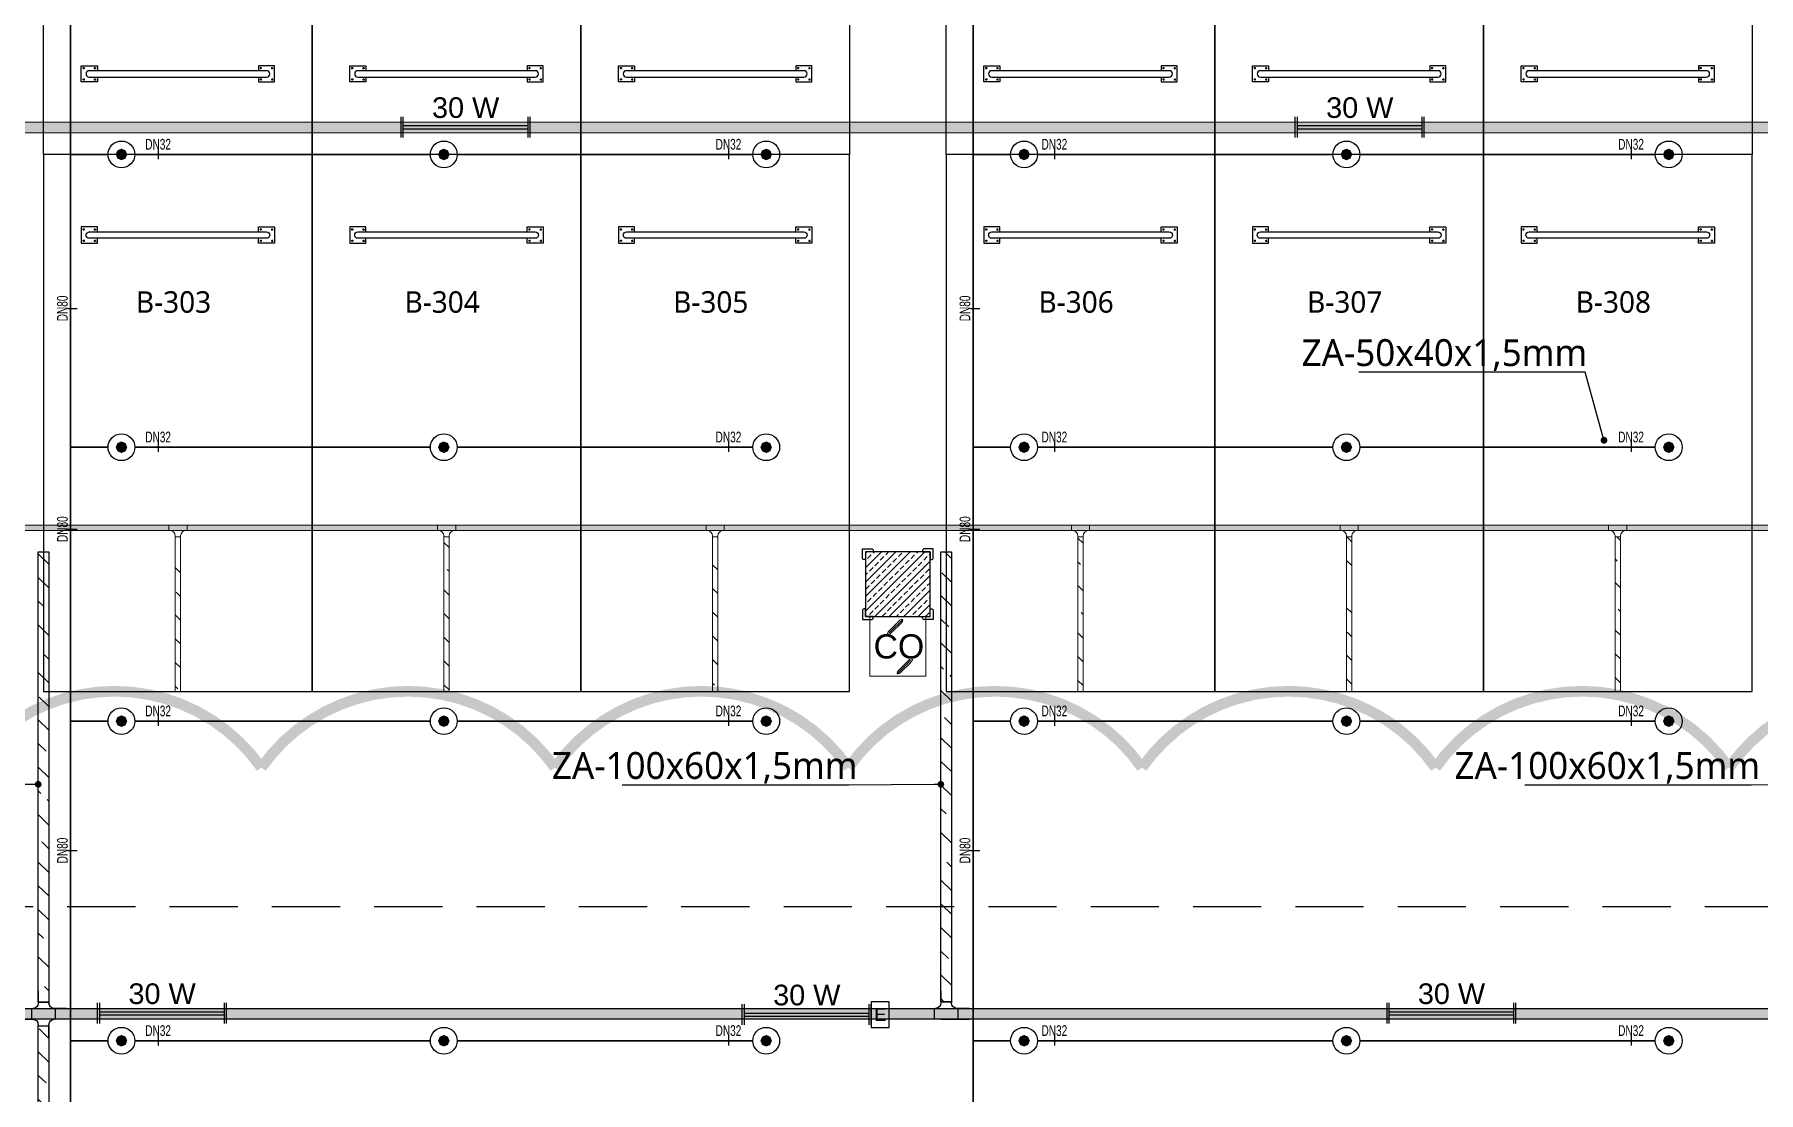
# Model space of a CAD drawing. Header units: millimetres. Extents: x -379292 to 1221486, y 92049 to 447512.
# Drawn here: x -200590 to -184545, y 203887 to 213736 of the extents above; entities that cross this region are included whole.
import ezdxf
from ezdxf import colors
from ezdxf.entities.mleader import LeaderData, LeaderLine
from ezdxf.enums import TextEntityAlignment as Align
from ezdxf.math import Vec2, Vec3

# ---------------------------------------------------------------- set-up
doc = ezdxf.new("R2010")
doc.units = ezdxf.units.MM
doc.linetypes.add('HIDDEN', pattern=[9.525, 6.35, -3.175])
for name, color, linetype in [('-M-YNGN-BORUID', 7, 'Continuous'), ('-M-YNGN-BORUUZUN', 7, 'Continuous'), ('-M-YNGN-BORUYUK', 7, 'Continuous'), ('-M-YNGN-SPR-YUK', 7, 'Continuous'), ('-M-YNGN-ZON3-CAP-', 7, 'Continuous'), ('-M-YNGN-ZON3-SPR-', 7, 'Continuous'), ('05_HATCH CONCRETE', 141, 'Continuous'), ('05_SYMBOL', 2, 'Continuous'), ('08_LAMP', 4, 'Continuous'), ('202-A-Y-MahalAd', 141, 'Continuous'), ('E_CT_ZA', 6, 'Continuous'), ('EYazı', 7, 'Continuous')]:
    doc.layers.add(name, color=color, linetype=linetype)
doc.layers.add('-M-YNGN-SPR-CAPCIZGI', color=188, linetype='Continuous', plot=False)
for name, color, linetype, lineweight in [('-M-YNGN-ZON3', 6, 'SP', 30), ('08_DEDECTOR', 3, 'Continuous', 9), ('E_CT_AYDINLATMA', 3, 'Continuous', 9), ('E_CT_KIRMIZI', 1, 'Continuous', 9)]:
    doc.layers.add(name, color=color, linetype=linetype, lineweight=lineweight)
doc.styles.add('CIZGI', font='tahoma.ttf', dxfattribs={"width": 0.8, "oblique": 20})
doc.styles.add('HCAD', font='HCAD.SHX', dxfattribs={"width": 0.8, "height": 0.2})
doc.styles.add('PIPESIZE', font='hcad.shx', dxfattribs={"width": 0.8})
doc.styles.add('SPR-NOT', font='romans.shx')
doc.styles.get("Standard").update_dxf_attribs({"font": 'segoeuil.ttf'})
doc.styles.add('YAZI-2', font='arial.ttf', dxfattribs={"height": 2})
doc.styles.add('YAZI-3', font='arial.ttf', dxfattribs={"height": 3})
doc.linetypes.add('SP', pattern='A,2,-0.1,["SP",CIZGI,S=0.14,R=0.2,X=0,Y=-0.07],-0.255', length=2.355)

# ---------------------------------------------------------------- blocks, each defined once
blk = doc.blocks.new('202_Vida')
at = {"color": 0, "linetype": 'ByBlock', "ltscale": 0.2}
for points in [[(1, 0), (-1, 0)], [(0, 1), (0, -1)]]:
    blk.add_lwpolyline(points, dxfattribs=at)
at = {"color": 0, "linetype": 'ByBlock'}
for radius in [0.42, 0.23, 0.155]:
    blk.add_circle((0, 0), radius, dxfattribs=at)
blk = doc.blocks.new('202_Stoper')
at = {"color": 0, "linetype": 'ByBlock'}
for points in [[(-750, -30), (-750, -75), (-900, -75), (-900, 75), (-750, 75), (-750, 30)], [(750, -30), (750, -75), (900, -75), (900, 75), (750, 75), (750, 30)]]:
    blk.add_lwpolyline(points, dxfattribs=at)
blk.add_lwpolyline([(825, -30, 1), (825, 30), (-825, 30, 1), (-825, -30)], format="xyb", close=True, dxfattribs=at)
at = {"color": 0, "linetype": 'ByBlock', "yscale": 10, "zscale": 10, "rotation": 180}
for p, xscale in [((-877, 53), -10), ((-772, 53), 10), ((772, 53), -10), ((877, 53), 10)]:
    blk.add_blockref('202_Vida', p, dxfattribs=dict(at, xscale=xscale))
at = {"color": 0, "linetype": 'ByBlock', "yscale": 10, "zscale": 10}
for p, xscale in [((-877, -52), 10), ((-772, -52), -10), ((772, -52), 10), ((877, -52), -10)]:
    blk.add_blockref('202_Vida', p, dxfattribs=dict(at, xscale=xscale))
blk = doc.blocks.new('202_Mahalblok')
at = {"color": 0, "linetype": 'ByBlock', "flags": 128}
blk.add_lwpolyline([(0, 0), (0, 5000), (2500, 5000), (2500, 0)], close=True, dxfattribs=at)
at = {"color": 252}
blk.add_blockref('202_Stoper', (1250, 750), dxfattribs=at)
at = {"color": 0, "linetype": 'ByBlock', "ltscale": 25}
blk.add_attdef('MAHALNO', text='', height=200, dxfattribs=at).set_placement((1209, 1390), align=Align.BOTTOM_CENTER)
blk = doc.blocks.new('bariyer')
at = {"color": 8, "ltscale": 25}
blk.add_lwpolyline([(0, -70), (15, -70, 0.414214), (30, -55), (30, 30), (-55, 30, 0.414214), (-70, 15), (-70, 0), (0, 0)], format="xyb", close=True, dxfattribs=at)
blk = doc.blocks.new('OtoParkBodrumKatMimari')
at = {"layer": '05_HATCH CONCRETE'}
h = blk.add_hatch(dxfattribs=at)
h.set_pattern_fill('ANSI33', color=8, scale=15, angle=180, style=0)
h.set_pattern_definition([(225, (905000, -3e-07), (67.351921, -67.351921), []), (225, (904932.65, -3e-07), (67.351921, -67.351921), [47.625, -23.8125])])
h.paths.add_polyline_path([(54100, 108100), (53500, 108100), (53500, 107500), (54100, 107500)])
at = {"color": 5}
blk.add_lwpolyline([(54100, 108100), (53500, 108100), (53500, 107500), (54100, 107500)], close=True, dxfattribs=at)
at = {"layer": '05_SYMBOL', "color": 252, "linetype": 'HIDDEN', "ltscale": 100}
blk.add_lwpolyline([(19400, 104800), (128500, 104800)], dxfattribs=at)
at = {"layer": '05_SYMBOL', "color": 8, "xscale": -1}
blk.add_blockref('bariyer', (53500, 108100), dxfattribs=at)
at = {"layer": '05_SYMBOL', "color": 8}
blk.add_blockref('bariyer', (54100, 108100), dxfattribs=at)
at = {"layer": '05_SYMBOL', "color": 8, "rotation": 180}
blk.add_blockref('bariyer', (53500, 107500), dxfattribs=at)
at = {"layer": '05_SYMBOL', "color": 8, "xscale": -1, "rotation": 180}
blk.add_blockref('bariyer', (54100, 107500), dxfattribs=at)
at = {"layer": '202-A-Y-MahalAd', "color": 8, "ltscale": 25}
for p, values in [((45850, 111800), {'MAHALNO': 'B-284'}), ((48350, 111800), {'MAHALNO': 'B-283'}), ((50850, 111800), {'MAHALNO': 'B-282'}), ((54250, 111800), {'MAHALNO': 'B-281'}), ((56750, 111800), {'MAHALNO': 'B-280'}), ((59250, 111800), {'MAHALNO': 'B-279'})]:
    blk.add_blockref('202_Mahalblok', p, dxfattribs=at).add_auto_attribs(values)
ref = blk.add_blockref('202_Mahalblok', (45850, 111800), dxfattribs=dict(at, xscale=-1, rotation=180))
ref.add_attrib('MAHALNO', 'B-303', dxfattribs={"layer": '0', "color": 0, "linetype": 'ByBlock', "ltscale": 25, "height": 200}).set_placement((47059, 110267), align=Align.BOTTOM_CENTER)
ref = blk.add_blockref('202_Mahalblok', (48350, 111800), dxfattribs=dict(at, xscale=-1, rotation=180))
ref.add_attrib('MAHALNO', 'B-304', dxfattribs={"layer": '0', "color": 0, "linetype": 'ByBlock', "ltscale": 25, "height": 200}).set_placement((49559, 110267), align=Align.BOTTOM_CENTER)
ref = blk.add_blockref('202_Mahalblok', (50850, 111800), dxfattribs=dict(at, xscale=-1, rotation=180))
ref.add_attrib('MAHALNO', 'B-305', dxfattribs={"layer": '0', "color": 0, "linetype": 'ByBlock', "ltscale": 25, "height": 200}).set_placement((52059, 110267), align=Align.BOTTOM_CENTER)
ref = blk.add_blockref('202_Mahalblok', (54250, 111800), dxfattribs=dict(at, xscale=-1, rotation=180))
ref.add_attrib('MAHALNO', 'B-306', dxfattribs={"layer": '0', "color": 0, "linetype": 'ByBlock', "ltscale": 25, "height": 200}).set_placement((55459, 110267), align=Align.BOTTOM_CENTER)
ref = blk.add_blockref('202_Mahalblok', (56750, 111800), dxfattribs=dict(at, xscale=-1, rotation=180))
ref.add_attrib('MAHALNO', 'B-307', dxfattribs={"layer": '0', "color": 0, "linetype": 'ByBlock', "ltscale": 25, "height": 200}).set_placement((57959, 110267), align=Align.BOTTOM_CENTER)
ref = blk.add_blockref('202_Mahalblok', (59250, 111800), dxfattribs=dict(at, xscale=-1, rotation=180))
ref.add_attrib('MAHALNO', 'B-308', dxfattribs={"layer": '0', "color": 0, "linetype": 'ByBlock', "ltscale": 25, "height": 200}).set_placement((60459, 110267), align=Align.BOTTOM_CENTER)
blk = doc.blocks.new('SP-C-UP-12')
at = {"ltscale": 10}
blk.add_line((0, 0), (0, 0), dxfattribs=at)
at = {"color": 1, "linetype": 'Continuous'}
blk.add_circle((0, 0), 12.5, dxfattribs=at)
at = {"ltscale": 10}
for points in [[(-5.4, 0), (-3.8, 3.8), (-3.8, -3.8), (0, 5.4)], [(-3.8, -3.8), (0, 5.4), (0, -5.4), (3.8, 3.8)], [(0, -5.4), (3.8, 3.8), (3.8, -3.8), (5.4, 0)]]:
    blk.add_solid(points, dxfattribs=at)
at = {"layer": '-M-YNGN-SPR-YUK', "style": 'SPR-NOT', "width": 0.5, "flags": 9}
for tag, p in [('YUK', (0, 17.8)), ('CAP', (0, 14.4)), ('TIP', (0.2, 10.8))]:
    blk.add_attdef(tag, text='', height=2.5, dxfattribs=at).set_placement(p, align=Align.MIDDLE_CENTER)
blk = doc.blocks.new('SPRKL100')
at = {"layer": '-M-YNGN-SPR-CAPCIZGI'}
blk.add_line((0, 0.43), (0, -0.43), dxfattribs=at)
at = {"layer": '-M-YNGN-BORUID', "color": 0, "style": 'HCAD', "width": 0.8, "flags": 1}
blk.add_attdef('DIC', text='', height=0.4, dxfattribs=at).set_placement((0, -1.69), align=Align.CENTER)
at = {"layer": '-M-YNGN-BORUUZUN', "color": 0, "style": 'HCAD', "width": 0.7}
blk.add_attdef('BOY', text='', height=0.8, dxfattribs=at).set_placement((0, -1.08), align=Align.CENTER)
at = {"layer": '-M-YNGN-BORUYUK', "color": 6, "style": 'PIPESIZE', "width": 0.8}
blk.add_attdef('YUK', text='', height=0.5, dxfattribs=at).set_placement((0, 1.87), align=Align.CENTER)
at = {"color": 0, "style": 'PIPESIZE', "width": 0.7}
blk.add_attdef('CAP', text='', height=1, dxfattribs=at).set_placement((0, 0.45), align=Align.CENTER)
blk = doc.blocks.new('A$C69E75EAE')
at = {"layer": '-M-YNGN-ZON3', "ltscale": 500}
for p, q in [((3707.3, -7817.2), (3707.3, -2469.7)), ((4547.3, -7817.2), (4547.3, -2469.7)), ((3742.3, -3542.2), (3707.3, -3542.2)), ((3767.3, -3542.2), (4042.3, -3542.2)), ((4067.3, -3542.2), (4342.3, -3542.2)), ((4582.3, -3542.2), (4547.3, -3542.2)), ((4607.3, -3542.2), (4882.3, -3542.2)), ((4907.3, -3542.2), (5182.3, -3542.2)), ((3742.3, -3814.7), (3707.3, -3814.7)), ((3767.3, -3814.7), (4042.3, -3814.7)), ((4067.3, -3814.7), (4342.3, -3814.7)), ((4582.3, -3814.7), (4547.3, -3814.7)), ((4607.3, -3814.7), (4882.3, -3814.7)), ((4907.3, -3814.7), (5182.3, -3814.7)), ((3742.3, -4069.7), (3707.3, -4069.7)), ((3767.3, -4069.7), (4042.3, -4069.7)), ((4067.3, -4069.7), (4342.3, -4069.7)), ((4582.3, -4069.7), (4547.3, -4069.7)), ((4607.3, -4069.7), (4882.3, -4069.7)), ((4907.3, -4069.7), (5182.3, -4069.7)), ((3742.3, -4367.2), (3707.3, -4367.2)), ((3767.3, -4367.2), (4042.3, -4367.2)), ((4067.3, -4367.2), (4342.3, -4367.2)), ((4582.3, -4367.2), (4547.3, -4367.2)), ((4607.3, -4367.2), (4882.3, -4367.2)), ((4907.3, -4367.2), (5182.3, -4367.2))]:
    blk.add_line(p, q, dxfattribs=at)
at = {"layer": '-M-YNGN-ZON3-CAP-'}
ref = blk.add_blockref('SPRKL100', (3788.9, -3542.2), dxfattribs=dict(at, xscale=10, yscale=10, zscale=10, rotation=359.9999997800978))
ref.add_attrib('CAP', 'DN32', dxfattribs={"layer": '0', "color": 0, "height": 10, "rotation": 360, "style": 'PIPESIZE', "width": 0.7}).set_placement((3788.9, -3537.7), align=Align.CENTER)
ref = blk.add_blockref('SPRKL100', (4319.7, -3542.2), dxfattribs=dict(at, xscale=10, yscale=10, zscale=10, rotation=359.9999997800978))
ref.add_attrib('CAP', 'DN32', dxfattribs={"layer": '0', "color": 0, "height": 10, "rotation": 360, "style": 'PIPESIZE', "width": 0.7}).set_placement((4319.7, -3537.7), align=Align.CENTER)
ref = blk.add_blockref('SPRKL100', (4623, -3542.2), dxfattribs=dict(at, xscale=10, yscale=10, zscale=10, rotation=359.9999997800978))
ref.add_attrib('CAP', 'DN32', dxfattribs={"layer": '0', "color": 0, "height": 10, "rotation": 360, "style": 'PIPESIZE', "width": 0.7}).set_placement((4623, -3537.7), align=Align.CENTER)
ref = blk.add_blockref('SPRKL100', (5159.7, -3542.2), dxfattribs=dict(at, xscale=10, yscale=10, zscale=10, rotation=359.9999997800978))
ref.add_attrib('CAP', 'DN32', dxfattribs={"layer": '0', "color": 0, "height": 10, "rotation": 360, "style": 'PIPESIZE', "width": 0.7}).set_placement((5159.7, -3537.7), align=Align.CENTER)
ref = blk.add_blockref('SPRKL100', (3709.3, -3685.5), dxfattribs=dict(at, xscale=10.00000000000001, yscale=10.00000000000001, zscale=10.00000000000001, rotation=90))
ref.add_attrib('CAP', 'DN80', dxfattribs={"layer": '0', "color": 0, "height": 10, "rotation": 90, "style": 'PIPESIZE', "width": 0.7}).set_placement((3704.8, -3685.5), align=Align.CENTER)
ref = blk.add_blockref('SPRKL100', (4549.3, -3685.5), dxfattribs=dict(at, xscale=10.00000000000001, yscale=10.00000000000001, zscale=10.00000000000001, rotation=90))
ref.add_attrib('CAP', 'DN80', dxfattribs={"layer": '0', "color": 0, "height": 10, "rotation": 90, "style": 'PIPESIZE', "width": 0.7}).set_placement((4544.8, -3685.5), align=Align.CENTER)
ref = blk.add_blockref('SPRKL100', (3788.9, -3814.7), dxfattribs=dict(at, xscale=10, yscale=10, zscale=10, rotation=359.9999997800978))
ref.add_attrib('CAP', 'DN32', dxfattribs={"layer": '0', "color": 0, "height": 10, "rotation": 360, "style": 'PIPESIZE', "width": 0.7}).set_placement((3788.9, -3810.2), align=Align.CENTER)
ref = blk.add_blockref('SPRKL100', (4319.7, -3814.7), dxfattribs=dict(at, xscale=10, yscale=10, zscale=10, rotation=359.9999997800978))
ref.add_attrib('CAP', 'DN32', dxfattribs={"layer": '0', "color": 0, "height": 10, "rotation": 360, "style": 'PIPESIZE', "width": 0.7}).set_placement((4319.7, -3810.2), align=Align.CENTER)
ref = blk.add_blockref('SPRKL100', (4623, -3814.7), dxfattribs=dict(at, xscale=10, yscale=10, zscale=10, rotation=359.9999997800978))
ref.add_attrib('CAP', 'DN32', dxfattribs={"layer": '0', "color": 0, "height": 10, "rotation": 360, "style": 'PIPESIZE', "width": 0.7}).set_placement((4623, -3810.2), align=Align.CENTER)
ref = blk.add_blockref('SPRKL100', (5159.7, -3814.7), dxfattribs=dict(at, xscale=10, yscale=10, zscale=10, rotation=359.9999997800978))
ref.add_attrib('CAP', 'DN32', dxfattribs={"layer": '0', "color": 0, "height": 10, "rotation": 360, "style": 'PIPESIZE', "width": 0.7}).set_placement((5159.7, -3810.2), align=Align.CENTER)
ref = blk.add_blockref('SPRKL100', (3709.3, -3891), dxfattribs=dict(at, xscale=10.00000000000001, yscale=10.00000000000001, zscale=10.00000000000001, rotation=90))
ref.add_attrib('CAP', 'DN80', dxfattribs={"layer": '0', "color": 0, "height": 10, "rotation": 90, "style": 'PIPESIZE', "width": 0.7}).set_placement((3704.8, -3891), align=Align.CENTER)
ref = blk.add_blockref('SPRKL100', (4549.3, -3891), dxfattribs=dict(at, xscale=10.00000000000001, yscale=10.00000000000001, zscale=10.00000000000001, rotation=90))
ref.add_attrib('CAP', 'DN80', dxfattribs={"layer": '0', "color": 0, "height": 10, "rotation": 90, "style": 'PIPESIZE', "width": 0.7}).set_placement((4544.8, -3891), align=Align.CENTER)
ref = blk.add_blockref('SPRKL100', (3788.9, -4069.7), dxfattribs=dict(at, xscale=10, yscale=10, zscale=10, rotation=359.9999997800978))
ref.add_attrib('CAP', 'DN32', dxfattribs={"layer": '0', "color": 0, "height": 10, "rotation": 360, "style": 'PIPESIZE', "width": 0.7}).set_placement((3788.9, -4065.2), align=Align.CENTER)
ref = blk.add_blockref('SPRKL100', (4319.7, -4069.7), dxfattribs=dict(at, xscale=10, yscale=10, zscale=10, rotation=359.9999997800978))
ref.add_attrib('CAP', 'DN32', dxfattribs={"layer": '0', "color": 0, "height": 10, "rotation": 360, "style": 'PIPESIZE', "width": 0.7}).set_placement((4319.7, -4065.2), align=Align.CENTER)
ref = blk.add_blockref('SPRKL100', (4623, -4069.7), dxfattribs=dict(at, xscale=10, yscale=10, zscale=10, rotation=359.9999997800978))
ref.add_attrib('CAP', 'DN32', dxfattribs={"layer": '0', "color": 0, "height": 10, "rotation": 360, "style": 'PIPESIZE', "width": 0.7}).set_placement((4623, -4065.2), align=Align.CENTER)
ref = blk.add_blockref('SPRKL100', (5159.7, -4069.7), dxfattribs=dict(at, xscale=10, yscale=10, zscale=10, rotation=359.9999997800978))
ref.add_attrib('CAP', 'DN32', dxfattribs={"layer": '0', "color": 0, "height": 10, "rotation": 360, "style": 'PIPESIZE', "width": 0.7}).set_placement((5159.7, -4065.2), align=Align.CENTER)
ref = blk.add_blockref('SPRKL100', (3709.3, -4190.1), dxfattribs=dict(at, xscale=10.00000000000001, yscale=10.00000000000001, zscale=10.00000000000001, rotation=90))
ref.add_attrib('CAP', 'DN80', dxfattribs={"layer": '0', "color": 0, "height": 10, "rotation": 90, "style": 'PIPESIZE', "width": 0.7}).set_placement((3704.8, -4190.1), align=Align.CENTER)
ref = blk.add_blockref('SPRKL100', (4549.3, -4190.1), dxfattribs=dict(at, xscale=10.00000000000001, yscale=10.00000000000001, zscale=10.00000000000001, rotation=90))
ref.add_attrib('CAP', 'DN80', dxfattribs={"layer": '0', "color": 0, "height": 10, "rotation": 90, "style": 'PIPESIZE', "width": 0.7}).set_placement((4544.8, -4190.1), align=Align.CENTER)
ref = blk.add_blockref('SPRKL100', (3788.9, -4367.2), dxfattribs=dict(at, xscale=10, yscale=10, zscale=10, rotation=359.9999997800978))
ref.add_attrib('CAP', 'DN32', dxfattribs={"layer": '0', "color": 0, "height": 10, "rotation": 360, "style": 'PIPESIZE', "width": 0.7}).set_placement((3788.9, -4362.7), align=Align.CENTER)
ref = blk.add_blockref('SPRKL100', (4319.7, -4367.2), dxfattribs=dict(at, xscale=10, yscale=10, zscale=10, rotation=359.9999997800978))
ref.add_attrib('CAP', 'DN32', dxfattribs={"layer": '0', "color": 0, "height": 10, "rotation": 360, "style": 'PIPESIZE', "width": 0.7}).set_placement((4319.7, -4362.7), align=Align.CENTER)
ref = blk.add_blockref('SPRKL100', (4623, -4367.2), dxfattribs=dict(at, xscale=10, yscale=10, zscale=10, rotation=359.9999997800978))
ref.add_attrib('CAP', 'DN32', dxfattribs={"layer": '0', "color": 0, "height": 10, "rotation": 360, "style": 'PIPESIZE', "width": 0.7}).set_placement((4623, -4362.7), align=Align.CENTER)
ref = blk.add_blockref('SPRKL100', (5159.7, -4367.2), dxfattribs=dict(at, xscale=10, yscale=10, zscale=10, rotation=359.9999997800978))
ref.add_attrib('CAP', 'DN32', dxfattribs={"layer": '0', "color": 0, "height": 10, "rotation": 360, "style": 'PIPESIZE', "width": 0.7}).set_placement((5159.7, -4362.7), align=Align.CENTER)
at = {"layer": '-M-YNGN-ZON3-SPR-'}
for p in [(3754.8, -3542.2), (4054.8, -3542.2), (4354.8, -3542.2), (4594.8, -3542.2), (4894.8, -3542.2), (5194.8, -3542.2), (3754.8, -3814.7), (4054.8, -3814.7), (4354.8, -3814.7), (4594.8, -3814.7), (4894.8, -3814.7), (5194.8, -3814.7), (3754.8, -4069.7), (4054.8, -4069.7), (4354.8, -4069.7), (4594.8, -4069.7), (4894.8, -4069.7), (5194.8, -4069.7), (3754.8, -4367.2), (4054.8, -4367.2), (4354.8, -4367.2), (4594.8, -4367.2), (4894.8, -4367.2), (5194.8, -4367.2)]:
    blk.add_blockref('SP-C-UP-12', p, dxfattribs=at)
blk = doc.blocks.new('*U604')
h = blk.add_hatch()
h.set_pattern_fill('ANSI33', color=0, scale=50, angle=1, style=0)
h.paths.add_polyline_path([(-1251, 100), (113124, 100), (113124, 0), (-1251, 0)])
at = {"color": 0}
blk.add_lwpolyline([(-1251, 100), (113124, 100), (113124, 0), (-1251, 0)], close=True, dxfattribs=at)
at = {"ltscale": 25, "flags": 1}
for tag, p in [('YUKSEKLIK', (-229, -149)), ('KALINLIK', (-229, -213))]:
    blk.add_attdef(tag, p, '', height=50, dxfattribs=at)
blk = doc.blocks.new('*U609')
h = blk.add_hatch()
h.set_pattern_fill('ANSI33', color=0, scale=50, angle=1, style=0)
h.paths.add_polyline_path([(-8115, 100), (41033, 100), (41033, 0), (-8115, 0)])
at = {"color": 0}
blk.add_lwpolyline([(-8115, 100), (41033, 100), (41033, 0), (-8115, 0)], close=True, dxfattribs=at)
at = {"ltscale": 25, "flags": 1}
for tag, p in [('YUKSEKLIK', (-229, -149)), ('KALINLIK', (-229, -213))]:
    blk.add_attdef(tag, p, '', height=50, dxfattribs=at)
blk = doc.blocks.new('*U651')
h = blk.add_hatch()
h.set_pattern_fill('ANSI33', color=0, scale=50, angle=1, style=0)
h.paths.add_polyline_path([(-115024, 100), (-249, 100), (-249, 0), (-115024, 0)])
at = {"color": 0}
blk.add_lwpolyline([(-115024, 100), (-249, 100), (-249, 0), (-115024, 0)], close=True, dxfattribs=at)
at = {"ltscale": 25, "flags": 1}
for tag, p in [('YUKSEKLIK', (-229, -149)), ('KALINLIK', (-229, -213))]:
    blk.add_attdef(tag, p, '', height=50, dxfattribs=at)
blk = doc.blocks.new('*U739')
h = blk.add_hatch()
h.set_pattern_fill('ANSI33', color=0, scale=50, angle=1, style=0)
h.paths.add_polyline_path([(-53157, 50), (113, 50), (113, 0), (-53157, 0)])
at = {"color": 0}
blk.add_lwpolyline([(-53157, 50), (113, 50), (113, 0), (-53157, 0)], close=True, dxfattribs=at)
at = {"ltscale": 25, "flags": 1}
for tag, p in [('YUKSEKLIK', (-229, -149)), ('KALINLIK', (-229, -213))]:
    blk.add_attdef(tag, p, '', height=50, dxfattribs=at)
blk = doc.blocks.new('*U795')
h = blk.add_hatch()
h.set_pattern_fill('ANSI33', color=0, scale=50, angle=1, style=0)
h.paths.add_polyline_path([(-4485, 100), (-295, 100), (-295, 0), (-4485, 0)])
at = {"color": 0}
blk.add_lwpolyline([(-4485, 100), (-295, 100), (-295, 0), (-4485, 0)], close=True, dxfattribs=at)
at = {"ltscale": 25, "flags": 1}
for tag, p in [('YUKSEKLIK', (-229, -149)), ('KALINLIK', (-229, -213))]:
    blk.add_attdef(tag, p, '', height=50, dxfattribs=at)
blk = doc.blocks.new('*U321')
at = {"color": 0}
for p, q in [((0, 428), (0, 314)), ((0, 324), (100, 324)), ((100, 428), (100, 314)), ((-164, 264), (-50, 264)), ((-164, 164), (-50, 164)), ((-60, 264), (-60, 164)), ((264, 264), (150, 264)), ((264, 164), (150, 164)), ((160, 264), (160, 164)), ((0, 0), (0, 114)), ((0, 104), (100, 104)), ((100, 0), (100, 114))]:
    blk.add_line(p, q, dxfattribs=at)
for centre, start, end in [((-50, 314), 270, 0), ((-50, 114), 0, 90), ((150, 314), 180, 270), ((150, 114), 90, 180)]:
    blk.add_arc(centre, 50, start, end, dxfattribs=at)
blk = doc.blocks.new('*U796')
h = blk.add_hatch()
h.set_pattern_fill('ANSI33', color=0, scale=50, angle=1, style=0)
h.paths.add_polyline_path([(-3797, 100), (393, 100), (393, 0), (-3797, 0)])
at = {"color": 0}
blk.add_lwpolyline([(-3797, 100), (393, 100), (393, 0), (-3797, 0)], close=True, dxfattribs=at)
at = {"ltscale": 25, "flags": 1}
for tag, p in [('YUKSEKLIK', (-229, -149)), ('KALINLIK', (-229, -213))]:
    blk.add_attdef(tag, p, '', height=50, dxfattribs=at)
blk = doc.blocks.new('*U809')
h = blk.add_hatch()
h.set_pattern_fill('ANSI33', color=0, scale=50, angle=1, style=0)
h.paths.add_polyline_path([(-4483, 100), (-295, 100), (-295, 0), (-4483, 0)])
at = {"color": 0}
blk.add_lwpolyline([(-4483, 100), (-295, 100), (-295, 0), (-4483, 0)], close=True, dxfattribs=at)
at = {"ltscale": 25, "flags": 1}
for tag, p in [('YUKSEKLIK', (-229, -149)), ('KALINLIK', (-229, -213))]:
    blk.add_attdef(tag, p, '', height=50, dxfattribs=at)
blk = doc.blocks.new('*U329')
at = {"color": 0}
for p, q in [((264, 264), (-164, 264)), ((-164, 164), (-50, 164)), ((-60, 264), (-60, 164)), ((0, 264), (264, 264)), ((264, 164), (150, 164)), ((160, 264), (160, 164)), ((0, 0), (0, 114)), ((0, 104), (100, 104)), ((100, 0), (100, 114))]:
    blk.add_line(p, q, dxfattribs=at)
for centre, start, end in [((-50, 114), 0, 90), ((150, 114), 90, 180)]:
    blk.add_arc(centre, 50, start, end, dxfattribs=at)
blk = doc.blocks.new('_DOT')
at = {"color": 0, "linetype": 'ByBlock'}
blk.add_line((-0.5, 0), (-1, 0), dxfattribs=at)
at = {"color": 0, "linetype": 'ByBlock', "const_width": 0.5}
blk.add_lwpolyline([(-0.25, 0, 1), (0.25, 0, 1)], format="xyb", close=True, dxfattribs=at)
blk = doc.blocks.new('40 W SIVA ÜSTÜ ETANJ LED 50')
at = {"layer": '08_LAMP'}
for p, q in [((-625, -100), (-625, 100)), ((-605, -100), (-605, 100)), ((-605, 15), (605, 15)), ((605, -100), (605, 100)), ((625, -100), (625, 100)), ((-605, -15), (605, -15))]:
    blk.add_line(p, q, dxfattribs=at)
at = {"layer": '08_LAMP', "color": 2, "style": 'YAZI-2'}
blk.add_text('30 W', height=200, dxfattribs=at).set_placement((0, 90), align=Align.CENTER)
blk = doc.blocks.new('40 W SIVA ÜSTÜ ETANJ LED 50--')
at = {"layer": '08_LAMP'}
for p, q in [((-625, -100), (-625, 100)), ((-605, -100), (-605, 100)), ((-605, 15), (605, 15)), ((605, -100), (605, 100)), ((625, -100), (625, 100)), ((-605, -15), (605, -15))]:
    blk.add_line(p, q, dxfattribs=at)
at = {"layer": '08_LAMP', "color": 2, "style": 'YAZI-2'}
blk.add_text('30 W', height=200, dxfattribs=at).set_placement((0, 90), align=Align.CENTER)
blk = doc.blocks.new('40 W SIVA ÜSTÜ ETANJ LED E 50')
at = {"layer": '08_LAMP'}
for p, q in [((-625, -100), (-625, 100)), ((-605, -100), (-605, 100)), ((-605, 15), (605, 15)), ((605, -100), (605, 100)), ((625, -100), (625, 100)), ((-605, -15), (605, -15))]:
    blk.add_line(p, q, dxfattribs=at)
blk.add_lwpolyline([(625, -125), (800, -125), (800, 125), (625, 125)], close=True, dxfattribs=at)
at = {"layer": '08_LAMP', "color": 2, "style": 'YAZI-2'}
blk.add_text('30 W', height=200, dxfattribs=at).set_placement((0, 90), align=Align.CENTER)
blk.add_text('E', height=125, dxfattribs=at).set_placement((713, 0), align=Align.MIDDLE)
blk = doc.blocks.new('CO 250')
at = {"layer": '08_DEDECTOR'}
for p, q in [((17, 243), (-84, 142)), ((45, 251), (-74, 132)), ((37, 223), (-64, 122)), ((45, 250), (45, 243)), ((114, -136), (-5, -255)), ((104, -126), (3, -227)), ((124, -146), (23, -247)), ((-5, -247), (-5, -255)), ((-5, -255), (3, -255))]:
    blk.add_line(p, q, dxfattribs=at)
at = {"layer": '08_DEDECTOR', "ltscale": 25}
blk.add_lwpolyline([(-262, 278), (-262, -278), (262, -278), (262, 278)], close=True, dxfattribs=at)
at = {"layer": '08_DEDECTOR'}
for centre, radius, start, end in [((37, 223), 27.7, 72.9688, 135), ((17, 243), 27.7, 315, 0), ((-55, 112), 41.6, 135, 180), ((-55, 112), 27.7, 135, 180), ((-55, 112), 13.9, 135, 180), ((95, -116), 13.9, 315, 350.4112), ((95, -116), 27.7, 315, 355.2224), ((95, -116), 41.6, 315, 356.817), ((23, -247), 27.7, 135, 180), ((3, -227), 27.7, 270, 315)]:
    blk.add_arc(centre, radius, start, end, dxfattribs=at)
at = {"layer": '08_DEDECTOR', "color": 3, "style": 'YAZI-3'}
blk.add_text('CO', height=225, dxfattribs=at).set_placement((-226, -113))
blk = doc.blocks.new('*U1011')
h = blk.add_hatch()
h.set_pattern_fill('ANSI33', color=0, scale=50, angle=1, style=0)
h.paths.add_polyline_path([(-2093, 50), (-653, 50), (-653, 0), (-2093, 0)])
at = {"color": 0}
blk.add_lwpolyline([(-2093, 50), (-653, 50), (-653, 0), (-2093, 0)], close=True, dxfattribs=at)
at = {"ltscale": 25, "flags": 1}
for tag, p in [('YUKSEKLIK', (-229, -149)), ('KALINLIK', (-229, -213))]:
    blk.add_attdef(tag, p, '', height=50, dxfattribs=at)
blk = doc.blocks.new('*U1012')
at = {"color": 0}
for p, q in [((214, 214), (-164, 214)), ((-164, 164), (-50, 164)), ((-60, 214), (-60, 164)), ((0, 214), (214, 214)), ((214, 164), (100, 164)), ((110, 214), (110, 164)), ((0, 0), (0, 114)), ((0, 104), (50, 104)), ((50, 0), (50, 114))]:
    blk.add_line(p, q, dxfattribs=at)
for centre, start, end in [((-50, 114), 0, 90), ((100, 114), 90, 180)]:
    blk.add_arc(centre, 50, start, end, dxfattribs=at)

msp = doc.modelspace()

# ---------------------------------------------------------------- block references
at = {"color": 8}
msp.add_blockref('OtoParkBodrumKatMimari', (-246354.8, 100818.8), dxfattribs=at)

# ---------------------------------------------------------------- next in the draw order: linework, layer by layer
at = {"color": 30, "const_width": 100}
msp.add_lwpolyline([(-201210.5, 206911.4, -0.5205671), (-198478.6, 206911.4, -0.5205671), (-195746.7, 206911.4, -0.5205671), (-193014.8, 206911.4, -0.5205671), (-190282.9, 206911.4, -0.5205671), (-187551, 206911.4, -0.5205671), (-184819.1, 206911.4, -0.5205671), (-182087.3, 206911.4, -0.5205671), (-179355.4, 206911.4, -0.5205671), (-176623.5, 206911.4, -0.5205671), (-173891.6, 206911.4, -0.5205671), (-171159.7, 206911.4, -0.5205671), (-168427.8, 206911.4, -0.5205671), (-165695.9, 206911.4, -0.5205671)], format="xyb", dxfattribs=at)

# ---------------------------------------------------------------- next in the draw order: block references
at = {"layer": '-M-YNGN-ZON3', "ltscale": 25, "xscale": 10, "yscale": 10, "zscale": 10}
msp.add_blockref('A$C69E75EAE', (-237328.2, 248041), dxfattribs=at)
at = {"layer": '08_DEDECTOR'}
msp.add_blockref('CO 250', (-192554.8, 208040.3), dxfattribs=at)
at = {"layer": '08_LAMP', "xscale": 0.96, "yscale": 0.96, "zscale": 0.96}
for name, p in [('40 W SIVA ÜSTÜ ETANJ LED 50', (-196577.1, 212872.8)), ('40 W SIVA ÜSTÜ ETANJ LED 50', (-188255.7, 212872.8)), ('40 W SIVA ÜSTÜ ETANJ LED 50--', (-199402.1, 204624.7)), ('40 W SIVA ÜSTÜ ETANJ LED 50--', (-187402.1, 204624.7)), ('40 W SIVA ÜSTÜ ETANJ LED E 50', (-193402.1, 204612.5))]:
    msp.add_blockref(name, p, dxfattribs=at)
at = {"layer": 'E_CT_AYDINLATMA', "xscale": -1, "rotation": 180}
msp.add_blockref('*U609', (-216488, 212918.8), dxfattribs=at)
at = {"layer": 'E_CT_AYDINLATMA', "rotation": 180}
msp.add_blockref('*U604', (-116480.6, 204668.8), dxfattribs=at)
at = {"layer": 'E_CT_KIRMIZI', "color": 1}
for name, p, rotation in [('*U739', (-229692.1, 209168.8), 180), ('*U1011', (-199229.8, 209711.7), 90.00000000000006), ('*U1011', (-196729.8, 209711.7), 90.00000000000006), ('*U1011', (-194229.8, 209711.7), 90.00000000000006), ('*U1011', (-190829.8, 209711.7), 90.00000000000006), ('*U1011', (-188329.8, 209711.7), 90.00000000000006), ('*U1011', (-185829.8, 209711.7), 90.00000000000006)]:
    msp.add_blockref(name, p, dxfattribs=dict(at, rotation=rotation))
at = {"layer": 'E_CT_KIRMIZI', "color": 2}
for p in [(-199279.8, 208954.8), (-196779.8, 208954.8), (-194279.8, 208954.8), (-190879.8, 208954.8), (-188379.8, 208954.8), (-185879.8, 208954.8)]:
    msp.add_blockref('*U1012', p, dxfattribs=at)
at = {"layer": 'E_CT_ZA', "color": 112}
for name, p, rotation in [('*U795', (-200554.8, 204434.1), 270), ('*U809', (-192154.8, 204436.2), 270), ('*U651', (-230054.1, 204668.8), 180), ('*U796', (-200454.8, 204115.7), 90)]:
    msp.add_blockref(name, p, dxfattribs=dict(at, rotation=rotation))
at = {"layer": 'E_CT_ZA', "color": 2, "xscale": -1, "rotation": 180}
for name, p in [('*U321', (-200554.8, 204832.8)), ('*U329', (-192154.8, 204834.8))]:
    msp.add_blockref(name, p, dxfattribs=at)

# ---------------------------------------------------------------- next in the draw order: leaders
at = {"layer": 'EYazı', "color": 7}
ml = msp.add_multileader_mtext('Standard', dxfattribs=at)
ml.set_content('ZA-50x40x1,5mm', color=7)
ml.set_leader_properties(color=1)
ml.set_arrow_properties(name='DOT')
ml.build(insert=Vec2(0, 0))
ml.multileader.update_dxf_attribs({"text_left_attachment_type": 6, "text_right_attachment_type": 6, "dogleg_length": 50, "arrow_head_size": 62.5})
ctx = ml.context
ctx.base_point, ctx.char_height, ctx.arrow_head_size, ctx.landing_gap_size, ctx.plane_origin = Vec3(-188822, 210593), 250, 62.5, 25, Vec3(-186824.1, 210900.8)
ctx.left_attachment, ctx.right_attachment = 6, 6
notes = []
notes.append((ctx, [(0, (1, 1, 0), (-186156.7, 210593), (-1, 0), 62.5, [(0, [(-185982.9, 209958.4)], 0, [])])]))
ctx.mtext.insert, ctx.mtext.width, ctx.mtext.defined_height, ctx.mtext.line_spacing_style, ctx.mtext.flow_direction = Vec3(-188797, 210899.7), 2000, 439.9, 2, 5
ml = msp.add_multileader_mtext('Standard', dxfattribs=at)
ml.set_content('ZA-100x60x1,5mm', color=7)
ml.set_leader_properties(color=1)
ml.set_arrow_properties(name='DOT')
ml.build(insert=Vec2(0, 0))
ml.multileader.update_dxf_attribs({"text_left_attachment_type": 6, "text_right_attachment_type": 6, "dogleg_length": 50, "arrow_head_size": 62.5})
ctx = ml.context
ctx.base_point, ctx.char_height, ctx.arrow_head_size, ctx.landing_gap_size, ctx.plane_origin = Vec3(-204199.1, 206749.5), 250, 62.5, 25, Vec3(-202006.9, 206705.8)
ctx.left_attachment, ctx.right_attachment = 6, 6
notes.append((ctx, [(0, (1, 1, 0), (-201412.1, 206749.5), (-1, 0), 62.5, [(0, [(-200554.8, 206756.2)], 0, [])])]))
ctx.mtext.insert, ctx.mtext.width, ctx.mtext.defined_height, ctx.mtext.line_spacing_style, ctx.mtext.flow_direction = Vec3(-204174.1, 207056.2), 2000, 439.9, 2, 5
ml = msp.add_multileader_mtext('Standard', dxfattribs=at)
ml.set_content('ZA-100x60x1,5mm', color=7)
ml.set_leader_properties(color=1)
ml.set_arrow_properties(name='DOT')
ml.build(insert=Vec2(0, 0))
ml.multileader.update_dxf_attribs({"text_left_attachment_type": 6, "text_right_attachment_type": 6, "dogleg_length": 50, "arrow_head_size": 62.5})
ctx = ml.context
ctx.base_point, ctx.char_height, ctx.arrow_head_size, ctx.landing_gap_size, ctx.plane_origin = Vec3(-195799.1, 206749.5), 250, 62.5, 25, Vec3(-193606.9, 206705.8)
ctx.left_attachment, ctx.right_attachment = 6, 6
notes.append((ctx, [(0, (1, 1, 0), (-193012.1, 206749.5), (-1, 0), 62.5, [(0, [(-192154.8, 206756.2)], 0, [])])]))
ctx.mtext.insert, ctx.mtext.width, ctx.mtext.defined_height, ctx.mtext.line_spacing_style, ctx.mtext.flow_direction = Vec3(-195774.1, 207056.2), 2000, 439.9, 2, 5
ml = msp.add_multileader_mtext('Standard', dxfattribs=at)
ml.set_content('ZA-100x60x1,5mm', color=7)
ml.set_leader_properties(color=1)
ml.set_arrow_properties(name='DOT')
ml.build(insert=Vec2(0, 0))
ml.multileader.update_dxf_attribs({"text_left_attachment_type": 6, "text_right_attachment_type": 6, "dogleg_length": 50, "arrow_head_size": 62.5})
ctx = ml.context
ctx.base_point, ctx.char_height, ctx.arrow_head_size, ctx.landing_gap_size, ctx.plane_origin = Vec3(-187399.1, 206749.5), 250, 62.5, 25, Vec3(-185206.9, 206705.8)
ctx.left_attachment, ctx.right_attachment = 6, 6
notes.append((ctx, [(0, (1, 1, 0), (-184612.1, 206749.5), (-1, 0), 62.5, [(0, [(-183754.8, 206756.2)], 0, [])])]))
ctx.mtext.insert, ctx.mtext.width, ctx.mtext.defined_height, ctx.mtext.line_spacing_style, ctx.mtext.flow_direction = Vec3(-187374.1, 207056.2), 2000, 439.9, 2, 5
for ctx, leaders in notes:
    for number, flags, end, landing, length, lines in leaders:
        leader = LeaderData()
        leader.index, (leader.has_last_leader_line, leader.has_dogleg_vector, leader.attachment_direction) = number, flags
        leader.last_leader_point, leader.dogleg_vector, leader.dogleg_length = Vec3(end), Vec3(landing), length
        for number, points, colour, breaks in lines:
            line = LeaderLine()
            line.index, line.vertices, line.color, line.breaks = number, Vec3.list(points), colors.encode_raw_color(colour), breaks
            leader.lines.append(line)
        ctx.leaders.append(leader)

doc.saveas('drawing.dxf')
